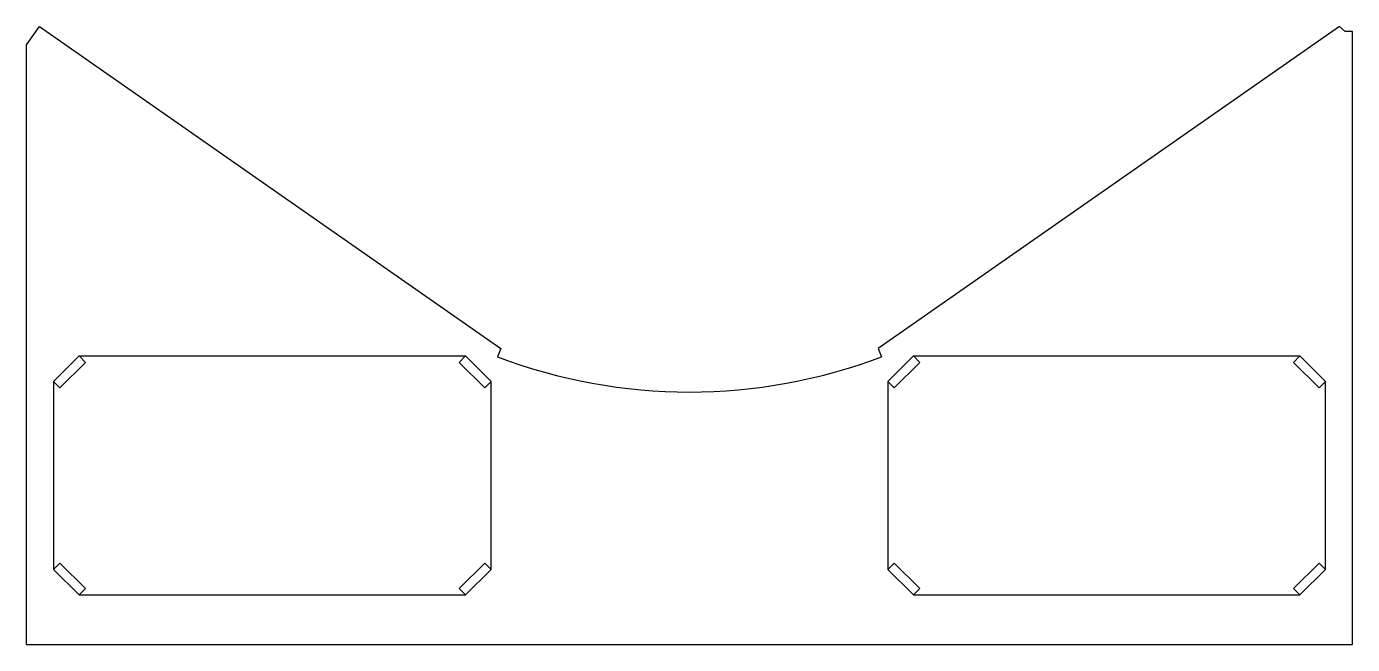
# Model space of a CAD drawing. Extents: x 0 to 18.4, y 0 to 8.6.
import ezdxf

# ---------------------------------------------------------------- set-up
doc = ezdxf.new("R2010")
doc.units = 0
doc.header["$LTSCALE"] = 5
doc.header["$MEASUREMENT"] = 0
doc.layers.add('Z0_LOWERTHIRD', color=4, linetype='Continuous')

msp = doc.modelspace()

# ---------------------------------------------------------------- linework, layer by layer
at = {"layer": 'Z0_LOWERTHIRD', "color": 6, "linetype": 'Continuous', "lineweight": 25}
for p, q in [((0, 8.312), (0.18, 8.568)), ((0.18, 8.568), (6.572, 4.102)), ((18.195, 8.568), (11.803, 4.102)), ((18.272, 8.5), (18.195, 8.568)), ((18.375, 8.5), (18.272, 8.5)), ((18.375, 0), (18.375, 8.5)), ((0, 0), (0, 8.312)), ((6.572, 4.102), (6.528, 3.989)), ((11.803, 4.102), (11.847, 3.989)), ((0.729, 4), (0.375, 3.646)), ((0.463, 3.558), (0.817, 3.912)), ((0.817, 3.912), (0.729, 4)), ((0.729, 4), (6.084, 4)), ((6.084, 4), (5.996, 3.912)), ((5.996, 3.912), (6.349, 3.558)), ((6.437, 3.646), (6.084, 4)), ((12.291, 4), (11.937, 3.646)), ((12.026, 3.558), (12.379, 3.912)), ((12.379, 3.912), (12.291, 4)), ((12.291, 4), (17.646, 4)), ((17.646, 4), (17.558, 3.912)), ((17.558, 3.912), (17.912, 3.558)), ((18, 3.646), (17.646, 4)), ((0.375, 3.646), (0.463, 3.558)), ((0.375, 3.646), (0.375, 1.041)), ((6.349, 3.558), (6.437, 3.646)), ((6.437, 1.041), (6.437, 3.646)), ((11.937, 3.646), (11.937, 1.041)), ((11.937, 3.646), (12.026, 3.558)), ((17.912, 3.558), (18, 3.646)), ((18, 1.041), (18, 3.646)), ((0.463, 1.129), (0.375, 1.041)), ((0.817, 0.776), (0.463, 1.129)), ((6.349, 1.129), (5.996, 0.776)), ((6.437, 1.041), (6.349, 1.129)), ((12.026, 1.129), (11.937, 1.041)), ((12.379, 0.776), (12.026, 1.129)), ((17.912, 1.129), (17.558, 0.776)), ((18, 1.041), (17.912, 1.129)), ((0.375, 1.041), (0.729, 0.688)), ((6.084, 0.688), (6.437, 1.041)), ((11.937, 1.041), (12.291, 0.688)), ((17.646, 0.688), (18, 1.041)), ((0.729, 0.688), (0.817, 0.776)), ((5.996, 0.776), (6.084, 0.688)), ((12.291, 0.688), (12.379, 0.776)), ((17.558, 0.776), (17.646, 0.688)), ((0.729, 0.688), (6.084, 0.688)), ((12.291, 0.688), (17.646, 0.688)), ((0, 0), (18.375, 0))]:
    msp.add_line(p, q, dxfattribs=at)
msp.add_arc((9.187, 10.973), 7.473, -110.845, -69.155, dxfattribs=at)

doc.saveas('drawing.dxf')
